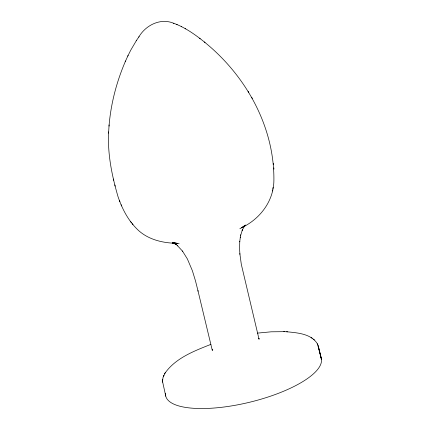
<?xml version="1.0" encoding="UTF-8"?>
<svg xmlns="http://www.w3.org/2000/svg" width="430" height="430" viewBox="0 0 430 430"><rect width="100%" height="100%" fill="white"/><g stroke="black" fill="none" stroke-linecap="round" stroke-linejoin="round"><path stroke-width="0.64" d="M108.661 131.919C107.419 153.87 111.913 175.65 118.008 196.618C121.921 208.142 127.57 219.348 136.133 228.136C146.496 239.241 162.11 243.127 176.827 243.294M162.497 381.582L162.965 377.744L164.84 373.444M109.021 126.108C110.832 103.689 116.621 81.635 125.544 61.006M108.591 133.133L109.091 124.926M162.497 380.55L162.535 380.152M162.556 379.889L162.599 379.491M240.332 237.043L239.741 241.794L239.768 241.327L239.591 248.927L239.902 254.162L239.865 253.759L241.311 264.348L258.925 338.77L258.489 338.464M241.864 227.599C260.15 218.902 273.894 200.794 273.899 180.046C274.356 126.356 245.611 75.25 204.357 41.984M240.236 237.548L240.778 234.78M272.367 191.001L272.609 189.775M272.83 188.636L273.072 187.389M240.676 235.301L242.412 229.733L242.138 230.34L244.729 225.718M163.411 376.368L163.583 375.96M163.706 375.664L163.878 375.261M127.78 56.115L130.688 50.267L136.546 40.302M125.211 61.753L128.086 55.438M212.506 349.563L212.318 350.536L197.967 290.744L198.058 291.11L195.489 280.887L192.361 270.669L187.378 258.946L182.449 251.012L182.772 251.416L177.273 245.455L177.794 245.869L175.698 244.213L176.241 244.643L172.672 242.654L177.316 243.321M165.029 373.127C175.703 357.943 194.312 350.955 210.904 344.36M164.599 373.842L165.265 372.729M138.766 37.082C145.62 25.166 160.664 17.608 173.913 23.37M136.208 40.791L139.057 36.657M212.388 349.671L212.764 349.198M244.912 225.492L244.122 226.271L244.874 225.535M245.503 224.998L241.434 227.841M239.859 228.744L243.547 226.631M244.003 226.363L245.804 225.325M257.462 333.121L271.223 331.804L284.596 331.67M286.665 331.767C297.356 332.809 311.513 333.696 317.587 344.145M172.285 243.074L174.36 243.17M174.886 243.203L179.127 243.401M283.773 331.632L287.536 331.804M175.107 243.17L176.579 243.375L172.328 242.794L173.913 243.014L172.881 242.762M172.828 242.74L173.704 242.928M172.677 242.681L174.193 243.154L173.129 242.816M176.708 24.424C187.082 28.794 196.29 35.459 205.002 42.489M173.516 23.22L177.181 24.601M185.136 28.573L185.658 28.858M181.24 26.477L181.697 26.724M311.067 337.534L311.46 337.781M311.777 337.975L312.169 338.222M258.425 338.394L258.925 338.749L258.833 338.399L259.107 339.243L258.796 338.695M199.563 38.184L200.143 38.646M313.465 339.152L313.803 339.437M314.045 339.641L314.384 339.926M130.688 221.756L131.478 222.751M132.193 223.67L132.967 224.648M248.137 91.364L248.744 92.385M251.706 97.39L252.329 98.438M317.431 343.801L321.468 359.362L318.076 345.328M317.695 344.382L317.856 344.731M119.406 200.579L119.889 201.751M121.109 204.755L121.588 205.916M113.445 179.063L113.746 180.288M114.842 184.905L115.138 186.136M318.281 346.042L321.253 358.276M165.76 396.143L162.481 381.2M273.453 163.4L273.566 164.658M273.84 167.893L273.948 169.141M162.513 381.84L162.529 382.222M320.705 356.782A80.023 25.768 -13.6 0 1 248.384 402.539A80.023 25.768 -13.6 0 1 165.496 393.423"/></g></svg>
